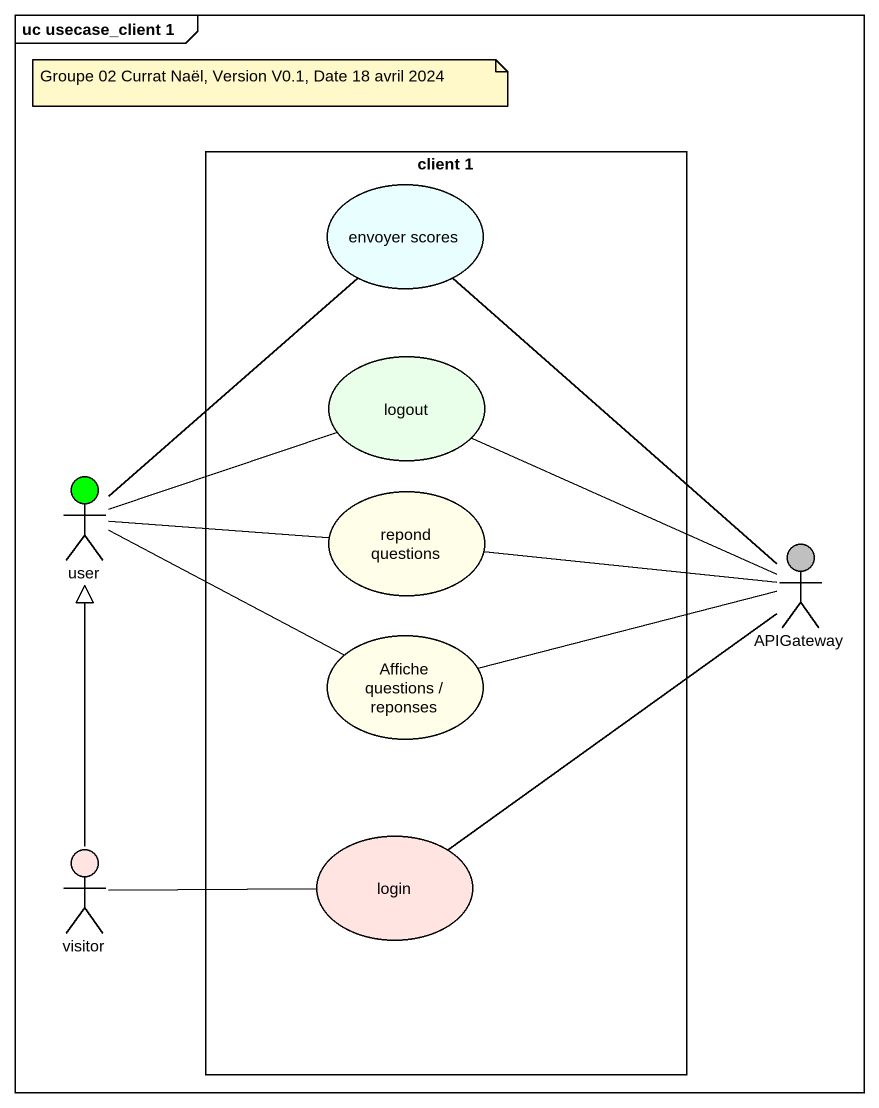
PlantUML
@startuml
mainframe uc usecase_client 1
rectangle "client 1" as client_1 {
  usecase "envoyer scores" as envoyer_scores #E9FFFF
  usecase logout #E9FFE9
  usecase "repond questions" as repond_questions #FFFFE9
  usecase "Affiche questions / reponses" as Affiche_questions_reponses #FFFFE9
  usecase login #FFE4E1
}
actor user #00FF00
actor APIGateway #C0C0C0
actor visitor #FFE4E1
envoyer_scores -- APIGateway
logout -right- APIGateway
user -up- envoyer_scores
user -right- logout
user -right- repond_questions
user -right- Affiche_questions_reponses
repond_questions -right- APIGateway
Affiche_questions_reponses -right- APIGateway
visitor -up-|> user
visitor -right- login
login -up- APIGateway
note as N1
  Groupe 02 Currat Naël, Version V0.1, Date 18 avril 2024
end note
@enduml
